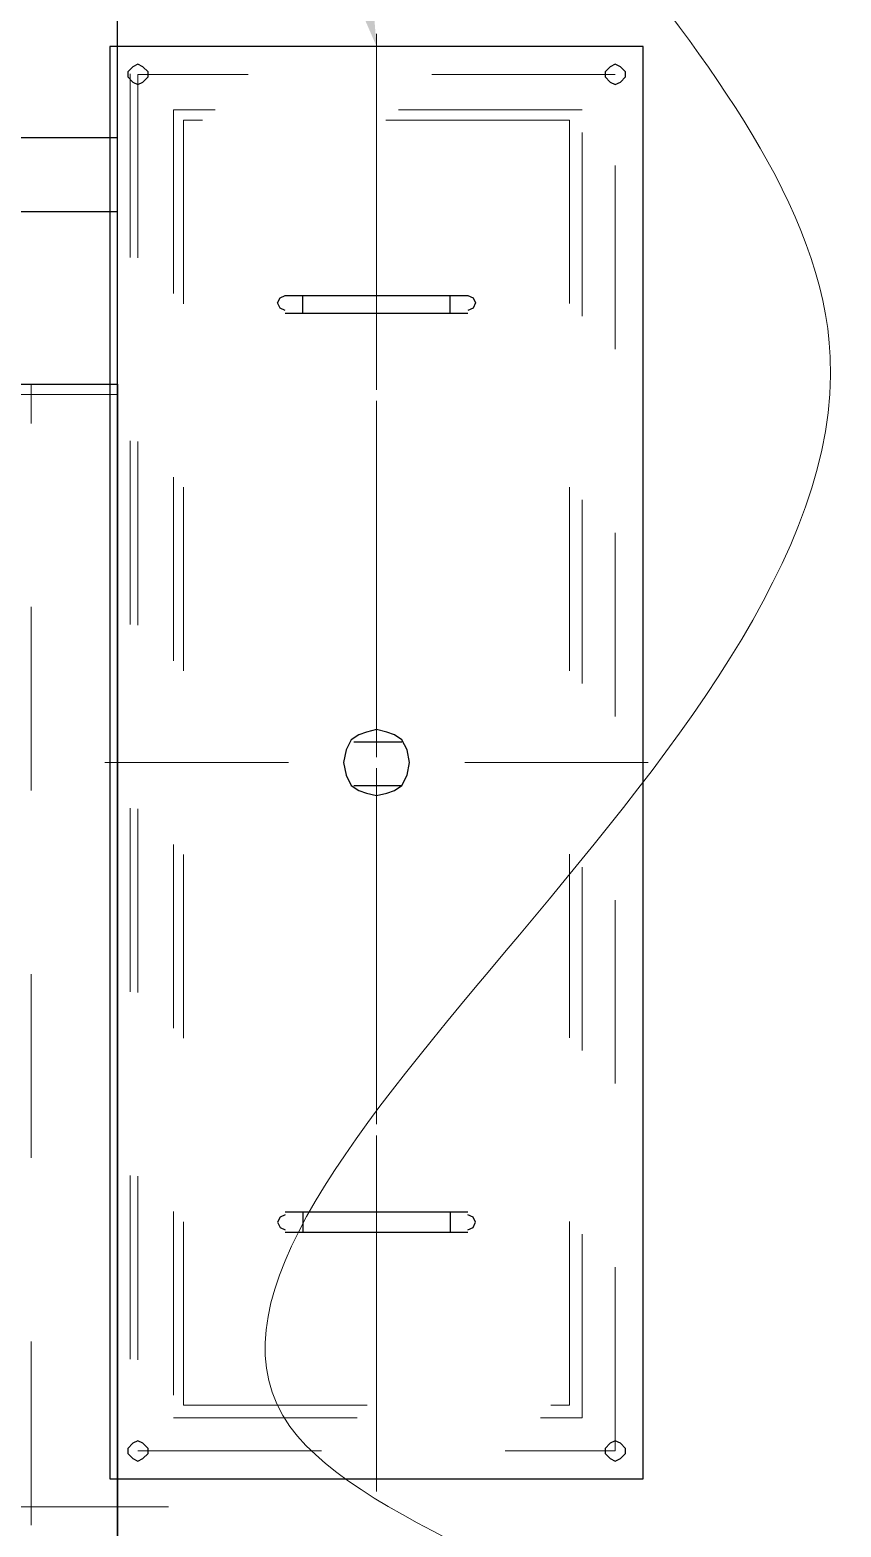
# Model space of a CAD drawing. Header units: metres. Extents: x 532250 to 532639, y 2673852 to 2674172.
# Drawn here: x 532450.587 to 532451.029, y 2674046.869 to 2674047.684 of the extents above; entities that cross this region are included whole.
import ezdxf

# ---------------------------------------------------------------- set-up
doc = ezdxf.new("R2010")
doc.units = ezdxf.units.M
doc.header["$MEASUREMENT"] = 0
doc.linetypes.add('PDF_IMPORT', pattern=[1, 0.8, -0.2])
doc.layers.add('IDT', color=7, linetype='Continuous')

# ---------------------------------------------------------------- blocks, each defined once
blk = doc.blocks.new('IDT')
at = {"layer": 'IDT', "color": 0, "lineweight": 25}
for p, q in [((16.29227, 14.20393), (16.29227, 9.7654)), ((16.29227, 10.26749), (16.29227, 11.48881)), ((16.29642, 10.86363), (16.00596, 10.86363)), ((16.00596, 10.86363), (16.00596, 10.08353)), ((16.29642, 10.86363), (16.00596, 10.86363)), ((16.00596, 10.86363), (16.00596, 10.08353)), ((16.29642, 10.08353), (16.29642, 10.86363)), ((16.29642, 10.08353), (16.29642, 10.86363)), ((16.01841, 10.85256), (16.01564, 10.84979)), ((16.01841, 10.85256), (16.01564, 10.84979)), ((16.02117, 10.85394), (16.01841, 10.85256)), ((16.02117, 10.85394), (16.01841, 10.85256)), ((16.02394, 10.85256), (16.02117, 10.85394)), ((16.02394, 10.85256), (16.02117, 10.85394)), ((16.02671, 10.84979), (16.02394, 10.85256)), ((16.02671, 10.84979), (16.02394, 10.85256)), ((16.27844, 10.85256), (16.27567, 10.84979)), ((16.27844, 10.85256), (16.27567, 10.84979)), ((16.28121, 10.85394), (16.27844, 10.85256)), ((16.28121, 10.85394), (16.27844, 10.85256)), ((16.28397, 10.85256), (16.28121, 10.85394)), ((16.28397, 10.85256), (16.28121, 10.85394)), ((16.28674, 10.84979), (16.28397, 10.85256)), ((16.28674, 10.84979), (16.28397, 10.85256)), ((16.01564, 10.84979), (16.01564, 10.84703)), ((16.01564, 10.84979), (16.01564, 10.84703)), ((16.01564, 10.84703), (16.01841, 10.84426)), ((16.01564, 10.84703), (16.01841, 10.84426)), ((16.02394, 10.84426), (16.02671, 10.84703)), ((16.02394, 10.84426), (16.02671, 10.84703)), ((16.02671, 10.84703), (16.02671, 10.84979)), ((16.02671, 10.84703), (16.02671, 10.84979)), ((16.27567, 10.84979), (16.27567, 10.84703)), ((16.27567, 10.84979), (16.27567, 10.84703)), ((16.27567, 10.84703), (16.27844, 10.84426)), ((16.27567, 10.84703), (16.27844, 10.84426)), ((16.28397, 10.84426), (16.28674, 10.84703)), ((16.28397, 10.84426), (16.28674, 10.84703)), ((16.28674, 10.84703), (16.28674, 10.84979)), ((16.28674, 10.84703), (16.28674, 10.84979)), ((16.01841, 10.84426), (16.02117, 10.84288)), ((16.01841, 10.84426), (16.02117, 10.84288)), ((16.02117, 10.84288), (16.02394, 10.84426)), ((16.02117, 10.84288), (16.02394, 10.84426)), ((16.27844, 10.84426), (16.28121, 10.84288)), ((16.27844, 10.84426), (16.28121, 10.84288)), ((16.28121, 10.84288), (16.28397, 10.84426)), ((16.28121, 10.84288), (16.28397, 10.84426)), ((16.09863, 10.72669), (16.09725, 10.72393)), ((16.09725, 10.72393), (16.09863, 10.72116)), ((16.1014, 10.72808), (16.09863, 10.72669)), ((16.1014, 10.72946), (16.11108, 10.72946)), ((16.11108, 10.72946), (16.1913, 10.72946)), ((16.11108, 10.71839), (16.11108, 10.72946)), ((16.1913, 10.72946), (16.20098, 10.72946)), ((16.1913, 10.71839), (16.1913, 10.72946)), ((16.20375, 10.72669), (16.20098, 10.72808)), ((16.20513, 10.72393), (16.20375, 10.72669)), ((16.20375, 10.72116), (16.20513, 10.72393)), ((16.09863, 10.72116), (16.1014, 10.71978)), ((16.1014, 10.71839), (16.11108, 10.71839)), ((16.11108, 10.71839), (16.20098, 10.71839)), ((16.20098, 10.71978), (16.20375, 10.72116)), ((16.13736, 10.48603), (16.13459, 10.48049)), ((16.14151, 10.48879), (16.13736, 10.48603)), ((16.16364, 10.48603), (16.13736, 10.48603)), ((16.14566, 10.49018), (16.14151, 10.48879)), ((16.15119, 10.49156), (16.14566, 10.49018)), ((16.15672, 10.49018), (16.15119, 10.49156)), ((16.16087, 10.48879), (16.15672, 10.49018)), ((16.16502, 10.48603), (16.16087, 10.48879)), ((16.16779, 10.48049), (16.16502, 10.48603)), ((16.13459, 10.48049), (16.13321, 10.47358)), ((16.16917, 10.47358), (16.16779, 10.48049)), ((16.13321, 10.47358), (16.13459, 10.46666)), ((16.16779, 10.46666), (16.16917, 10.47358)), ((16.13459, 10.46666), (16.13736, 10.46113)), ((16.13736, 10.46251), (16.16364, 10.46251)), ((16.16502, 10.46113), (16.16779, 10.46666)), ((16.13736, 10.46113), (16.14151, 10.45836)), ((16.14151, 10.45836), (16.14566, 10.45698)), ((16.14566, 10.45698), (16.15119, 10.4556)), ((16.15119, 10.4556), (16.15672, 10.45698)), ((16.15672, 10.45698), (16.16087, 10.45836)), ((16.16087, 10.45836), (16.16502, 10.46113)), ((16.63391, 10.26749), (16.29227, 10.26749)), ((16.09725, 10.22323), (16.09863, 10.22599)), ((16.09863, 10.22599), (16.1014, 10.22738)), ((16.1913, 10.22876), (16.1014, 10.22876)), ((16.11108, 10.22876), (16.11108, 10.21908)), ((16.20098, 10.22876), (16.1913, 10.22876)), ((16.1913, 10.22876), (16.1913, 10.21908)), ((16.20098, 10.22738), (16.20375, 10.22599)), ((16.20375, 10.22599), (16.20513, 10.22323)), ((16.09863, 10.22046), (16.09725, 10.22323)), ((16.1014, 10.21908), (16.09863, 10.22046)), ((16.11108, 10.21908), (16.1014, 10.21908)), ((16.1913, 10.21908), (16.11108, 10.21908)), ((16.20098, 10.21908), (16.1913, 10.21908)), ((16.20375, 10.22046), (16.20098, 10.21908)), ((16.20513, 10.22323), (16.20375, 10.22046)), ((16.49145, 10.17343), (16.29227, 10.17343)), ((16.29227, 10.17343), (16.29227, 10.13332)), ((16.29227, 10.13332), (16.49145, 10.13332)), ((16.01841, 10.10289), (16.01564, 10.10013)), ((16.01841, 10.10289), (16.01564, 10.10013)), ((16.02117, 10.10428), (16.01841, 10.10289)), ((16.02117, 10.10428), (16.01841, 10.10289)), ((16.02394, 10.10289), (16.02117, 10.10428)), ((16.02394, 10.10289), (16.02117, 10.10428)), ((16.02671, 10.10013), (16.02394, 10.10289)), ((16.02671, 10.10013), (16.02394, 10.10289)), ((16.27844, 10.10289), (16.27567, 10.10013)), ((16.27844, 10.10289), (16.27567, 10.10013)), ((16.28121, 10.10428), (16.27844, 10.10289)), ((16.28121, 10.10428), (16.27844, 10.10289)), ((16.28397, 10.10289), (16.28121, 10.10428)), ((16.28397, 10.10289), (16.28121, 10.10428)), ((16.28674, 10.10013), (16.28397, 10.10289)), ((16.28674, 10.10013), (16.28397, 10.10289)), ((16.01564, 10.10013), (16.01564, 10.09736)), ((16.01564, 10.10013), (16.01564, 10.09736)), ((16.01564, 10.09736), (16.01841, 10.09459)), ((16.01564, 10.09736), (16.01841, 10.09459)), ((16.01841, 10.09459), (16.02117, 10.09321)), ((16.01841, 10.09459), (16.02117, 10.09321)), ((16.02117, 10.09321), (16.02394, 10.09459)), ((16.02117, 10.09321), (16.02394, 10.09459)), ((16.02394, 10.09459), (16.02671, 10.09736)), ((16.02394, 10.09459), (16.02671, 10.09736)), ((16.02671, 10.09736), (16.02671, 10.10013)), ((16.02671, 10.09736), (16.02671, 10.10013)), ((16.27567, 10.10013), (16.27567, 10.09736)), ((16.27567, 10.10013), (16.27567, 10.09736)), ((16.27567, 10.09736), (16.27844, 10.09459)), ((16.27567, 10.09736), (16.27844, 10.09459)), ((16.27844, 10.09459), (16.28121, 10.09321)), ((16.27844, 10.09459), (16.28121, 10.09321)), ((16.28121, 10.09321), (16.28397, 10.09459)), ((16.28121, 10.09321), (16.28397, 10.09459)), ((16.28397, 10.09459), (16.28674, 10.09736)), ((16.28397, 10.09459), (16.28674, 10.09736)), ((16.28674, 10.09736), (16.28674, 10.10013)), ((16.28674, 10.09736), (16.28674, 10.10013)), ((16.00596, 10.08353), (16.29642, 10.08353)), ((16.00596, 10.08353), (16.29642, 10.08353))]:
    blk.add_line(p, q, dxfattribs=at)
at = {"layer": 'IDT', "color": 0, "linetype": 'PDF_IMPORT', "lineweight": 13, "ltscale": 0.0125}
blk.add_line((16.28536, 14.1984), (16.28536, 9.77094), dxfattribs=at)
at = {"layer": 'IDT', "color": 0, "linetype": 'PDF_IMPORT', "lineweight": 13, "ltscale": 0.0425}
blk.add_line((16.3393, 11.48881), (16.3393, 10.26749), dxfattribs=at)
at = {"layer": 'IDT', "color": 0, "lineweight": 13}
for p, q in [((16.26461, 10.87884), (16.69477, 10.87884)), ((16.29227, 10.27302), (16.35451, 10.27302))]:
    blk.add_line(p, q, dxfattribs=at)
at = {"layer": 'IDT', "color": 0, "linetype": 'PDF_IMPORT', "lineweight": 13, "ltscale": 0.044167}
for p, q in [((16.15119, 10.07661), (16.15119, 10.87054)), ((16.15119, 10.87054), (16.15119, 10.07661))]:
    blk.add_line(p, q, dxfattribs=at)
at = {"layer": 'IDT', "color": 0, "linetype": 'PDF_IMPORT', "lineweight": 13, "ltscale": 0.038333}
for p, q in [((16.28121, 10.84841), (16.02117, 10.84841)), ((16.02117, 10.84841), (16.02117, 10.09874)), ((16.28121, 10.84841), (16.02117, 10.84841)), ((16.02117, 10.84841), (16.02117, 10.09874)), ((16.28121, 10.09874), (16.28121, 10.84841)), ((16.28121, 10.09874), (16.28121, 10.84841)), ((16.02117, 10.09874), (16.28121, 10.09874)), ((16.02117, 10.09874), (16.28121, 10.09874))]:
    blk.add_line(p, q, dxfattribs=at)
at = {"layer": 'IDT', "color": 0, "linetype": 'PDF_IMPORT', "lineweight": 13, "ltscale": 0.023333}
for p, q in [((16.26184, 10.83043), (16.03916, 10.83043)), ((16.03916, 10.83043), (16.03916, 10.11811)), ((16.26184, 10.11811), (16.26184, 10.83043)), ((16.03916, 10.11811), (16.26184, 10.11811))]:
    blk.add_line(p, q, dxfattribs=at)
at = {"layer": 'IDT', "color": 0, "linetype": 'PDF_IMPORT', "lineweight": 13, "ltscale": 0.02}
for p, q in [((16.25631, 10.82351), (16.04607, 10.82351)), ((16.04607, 10.82351), (16.04607, 10.12364)), ((16.25631, 10.12364), (16.25631, 10.82351)), ((16.04607, 10.12364), (16.25631, 10.12364))]:
    blk.add_line(p, q, dxfattribs=at)
at = {"layer": 'IDT', "color": 0, "linetype": 'PDF_IMPORT', "lineweight": 13, "ltscale": 0.0475}
for p, q in [((16.00319, 10.47358), (16.29919, 10.47358)), ((16.29919, 10.47358), (16.00319, 10.47358))]:
    blk.add_line(p, q, dxfattribs=at)
at = {"layer": 'IDT', "color": 0, "lineweight": 0}
blk.add_spline([(15.96219, 13.99884), (16.22369, 13.77512), (16.09707, 13.511), (16.01119, 13.51762), (15.99557, 12.88512), (16.02794, 12.771), (16.19835, 12.73334), (16.18282, 12.57525), (16.02139, 12.42725), (15.84681, 11.8315), (15.90957, 11.7335), (15.94657, 11.52075), (15.95232, 10.9905), (16.19835, 10.83509), (15.90407, 10.25262), (16.12303, 9.80171), (15.93094, 9.6505), (15.51132, 9.84937), (15.48982, 10.19075), (15.46548, 10.32589), (15.53557, 10.817), (15.63482, 11.00525), (15.58422, 11.18227), (15.42019, 11.37975), (15.43582, 11.63237), (15.62432, 12.01362), (15.55134, 12.09498), (15.55134, 12.50562), (15.47794, 13.1065), (15.59107, 13.5215), (15.81698, 13.69984), (15.93919, 13.8645), (15.91544, 13.95512)], degree=3, dxfattribs=at)
blk.add_spline([(15.96219, 13.99884), (16.22369, 13.77512), (16.09707, 13.511), (16.01119, 13.51762), (15.99557, 12.88512), (16.02794, 12.771), (16.19835, 12.73334), (16.18282, 12.57525), (16.02139, 12.42725), (15.84681, 11.8315), (15.90957, 11.7335), (15.94657, 11.52075), (15.95232, 10.9905), (16.19835, 10.83509), (15.90407, 10.25262), (16.12303, 9.80171), (15.93094, 9.6505), (15.51132, 9.84937), (15.48982, 10.19075), (15.46548, 10.32589), (15.53557, 10.817), (15.63482, 11.00525), (15.58422, 11.18227), (15.42019, 11.37975), (15.43582, 11.63237), (15.62432, 12.01362), (15.55134, 12.09498), (15.55134, 12.50562), (15.47794, 13.1065), (15.59107, 13.5215), (15.81698, 13.69984), (15.93919, 13.8645), (15.91544, 13.95512)], degree=3, dxfattribs=at)
at = {"layer": 'IDT', "color": 0, "lineweight": 25, "transparency": 33554559}
blk.add_solid([(16.15672, 10.01437), (16.15119, 10.08353), (16.17885, 10.0199)], dxfattribs=at)

msp = doc.modelspace()

# ---------------------------------------------------------------- block references
at = {"layer": 'IDT', "color": 8, "rotation": 180}
msp.add_blockref('IDT', (532466.92728, 2674057.75885), dxfattribs=at)

doc.saveas('drawing.dxf')
